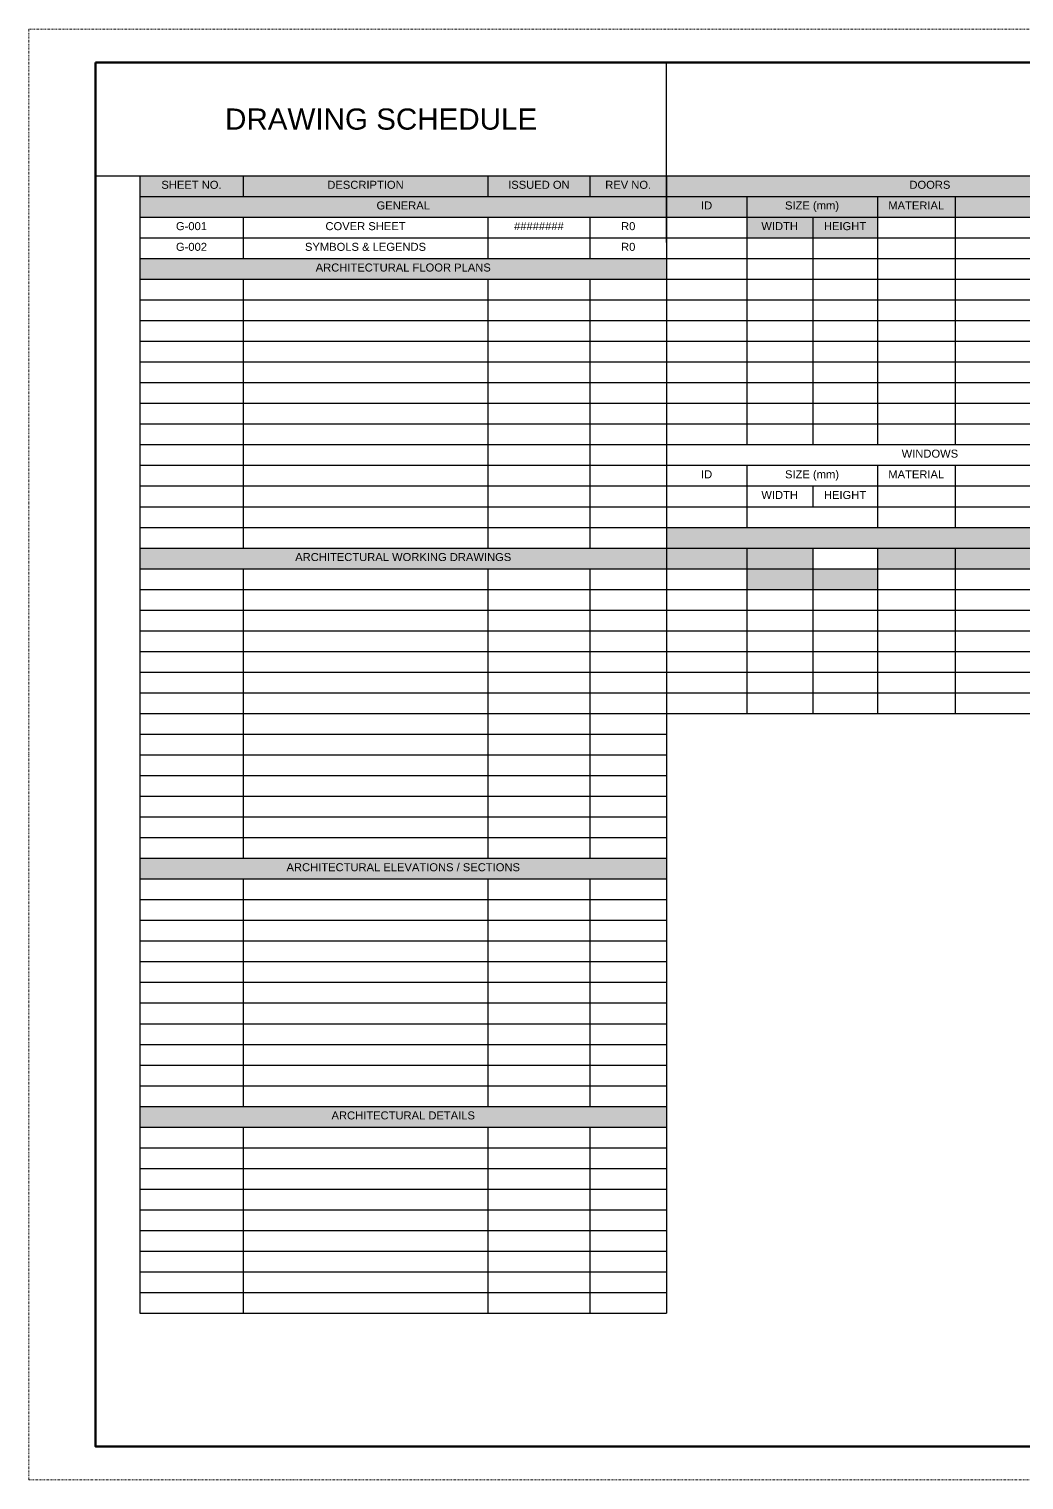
# Paper-space layout 'Symbols A2-3' of a CAD drawing. Header units: millimetres. Extents: x 0 to 597, y -80 to 435.
# Drawn here: x 0 to 298.5, y 0 to 435 of the extents above; entities that cross this region are included whole.
import ezdxf
from ezdxf.enums import TextEntityAlignment as Align

# ---------------------------------------------------------------- set-up
doc = ezdxf.new("R2010")
doc.units = ezdxf.units.MM
doc.linetypes.add('DASHDOT', pattern=[1, 0.5, -0.25, 0, -0.25])
doc.layers.add('G-ANNO-REFR', color=253, linetype='DASHDOT', lineweight=5, plot=False)
for name, color, linetype, lineweight in [('G-ANNO-TEXT', 3, 'Continuous', 15), ('G-ANNO-TEXT-BOLD', 1, 'Continuous', 15), ('G-ANNO-TTLB', 7, 'Continuous', 50), ('G-PAPR-GRAY', 251, 'Continuous', 15), ('G-PAPR-MEDM', 6, 'Continuous', 30), ('G-PAPR-THCK', 4, 'Continuous', 100)]:
    doc.layers.add(name, color=color, linetype=linetype, lineweight=lineweight)
doc.styles.add('LLARGE', font='arial.ttf', dxfattribs={"height": 6.35})
doc.styles.add('NOTES', font='arial.ttf', dxfattribs={"height": 2})
doc.styles.add('SMALL', font='arial.ttf', dxfattribs={"height": 2.4})
doc.styles.get("Standard").update_dxf_attribs({"font": 'swissc.ttf'})
doc.styles.add('SUB-TITLE', font='swisscb.ttf')
doc.styles.add('SUB-TITLE-2', font='swissc.ttf')
doc.styles.add('TITLE', font='swisscb.ttf')

# ---------------------------------------------------------------- blocks, each defined once
blk = doc.blocks.new('*U221')
at = {"layer": 'G-ANNO-REFR'}
blk.add_lwpolyline([(0, 0), (597, 0), (597, 435), (0, 435)], close=True, dxfattribs=at)
at = {"layer": 'G-PAPR-THCK'}
blk.add_lwpolyline([(20, 425), (587, 425), (587, 10), (20, 10)], close=True, dxfattribs=at)
at = {"layer": 'G-ANNO-TEXT'}
for tag, p, height, style in [('GENERAL_NOTES_001', (522.6, 418.95), 1.71, 'NOTES'), ('GENERAL_NOTES_002', (522.86, 416.07), 1.71, 'NOTES'), ('GENERAL_NOTES_003', (522.86, 413.19), 1.71, 'NOTES'), ('GENERAL_NOTES_004', (522.86, 410.31), 1.71, 'NOTES'), ('GENERAL_NOTES_005', (522.86, 407.43), 1.71, 'NOTES'), ('GENERAL_NOTES_006', (522.86, 404.55), 1.71, 'NOTES'), ('GENERAL_NOTES_008', (522.79, 398.82), 1.71, 'NOTES'), ('GENERAL_NOTES_007', (522.86, 401.7), 1.71, 'NOTES'), ('GENERAL_NOTES_009', (522.86, 395.93), 1.71, 'NOTES'), ('GENERAL_NOTES_010', (522.86, 393.05), 1.71, 'NOTES'), ('GENERAL_NOTES_011', (522.86, 390.17), 1.71, 'NOTES'), ('GENERAL_NOTES_012', (522.86, 387.29), 1.71, 'NOTES'), ('GENERAL_NOTES_013', (522.86, 384.41), 1.71, 'NOTES'), ('GENERAL_NOTES_014', (522.86, 381.53), 1.71, 'NOTES'), ('GENERAL_NOTES_015', (522.86, 378.65), 1.71, 'NOTES'), ('GENERAL_NOTES_017', (522.75, 372.89), 1.71, 'NOTES'), ('GENERAL_NOTES_016', (522.86, 375.77), 1.71, 'NOTES'), ('GENERAL_NOTES_018', (522.86, 370), 1.71, 'NOTES'), ('GENERAL_NOTES_019', (522.82, 367.12), 1.71, 'NOTES'), ('GENERAL_NOTES_020', (522.86, 364.24), 1.71, 'NOTES'), ('GENERAL_NOTES_021', (522.76, 361.36), 1.71, 'NOTES'), ('GENERAL_NOTES_023', (522.77, 355.6), 1.71, 'NOTES'), ('GENERAL_NOTES_022', (522.86, 358.48), 1.71, 'NOTES'), ('GENERAL_NOTES_024', (522.86, 352.72), 1.71, 'NOTES'), ('GENERAL_NOTES_025', (522.74, 349.84), 1.71, 'NOTES'), ('GENERAL_NOTES_026', (522.86, 346.96), 1.71, 'NOTES'), ('GENERAL_NOTES_027', (522.86, 344.07), 1.71, 'NOTES'), ('GENERAL_NOTES_028', (522.86, 341.19), 1.71, 'NOTES'), ('GENERAL_NOTES_029', (522.86, 338.31), 1.71, 'NOTES'), ('GENERAL_NOTES_030', (522.76, 335.43), 1.71, 'NOTES'), ('GENERAL_NOTES_031', (522.86, 332.55), 1.71, 'NOTES'), ('GENERAL_NOTES_032', (522.86, 329.67), 1.71, 'NOTES'), ('GENERAL_NOTES_033', (522.86, 326.79), 1.71, 'NOTES'), ('GENERAL_NOTES_034', (522.76, 323.91), 1.71, 'NOTES'), ('GENERAL_NOTES_035', (522.86, 321.02), 1.71, 'NOTES'), ('SHEET_NOTES_001', (522.6, 299.97), 1.71, 'NOTES'), ('SHEET_NOTES_003', (522.75, 294.21), 1.71, 'NOTES'), ('SHEET_NOTES_002', (522.79, 297.09), 1.71, 'NOTES'), ('SHEET_NOTES_004', (522.82, 291.33), 1.71, 'NOTES'), ('SHEET_NOTES_005', (522.76, 288.45), 1.71, 'NOTES'), ('SHEET_NOTES_006', (522.77, 285.57), 1.71, 'NOTES'), ('SHEET_NOTES_007', (522.74, 282.68), 1.71, 'NOTES'), ('KEY_NOTES_001', (522.6, 227.5), 1.71, 'NOTES'), ('KEY_NOTES_002', (522.79, 224.62), 1.71, 'NOTES'), ('CLIENTNAME', (522.76, 103.62), 2.57, 'SUB-TITLE-2'), ('CLIENTADDRESS1', (522.76, 100.14), 1.71, 'SUB-TITLE-2'), ('CLIENTADDRESS2', (522.76, 97.24), 1.71, 'SUB-TITLE-2'), ('CLIENTPHONE', (522.76, 94.39), 1.71, 'SUB-TITLE-2'), ('DRAWING_NO', (538.25, 58.25), 3.42, 'SUB-TITLE-2')]:
    blk.add_attdef(tag, p, '', height=height, dxfattribs=dict(at, style=style))
at = {"layer": 'G-ANNO-TEXT', "style": 'SUB-TITLE-2'}
for tag, p in [('REV_NO14', (524.7, 172.4)), ('REV_NO13', (524.7, 168.98)), ('REV_DATE14', (532.24, 172.4)), ('REV_DATE13', (532.24, 168.98)), ('DRAWN_BY14', (542.01, 172.4)), ('DRAWN_BY13', (542.01, 168.98)), ('CHECKED_BY14', (552.92, 172.4)), ('CHECKED_BY13', (552.92, 168.98)), ('REV_NO12', (524.7, 165.56)), ('REV_DATE12', (532.24, 165.56)), ('DRAWN_BY12', (542.01, 165.56)), ('CHECKED_BY12', (552.92, 165.56)), ('REV_NO11', (524.7, 162.14)), ('REV_DATE11', (532.24, 162.14)), ('DRAWN_BY11', (542.01, 162.14)), ('CHECKED_BY11', (552.92, 162.14)), ('REV_NO10', (524.7, 158.72)), ('REV_DATE10', (532.24, 158.72)), ('DRAWN_BY10', (542.01, 158.72)), ('CHECKED_BY10', (552.92, 158.72)), ('REV_NO9', (524.7, 155.3)), ('REV_NO8', (524.7, 151.88)), ('REV_DATE9', (532.24, 155.3)), ('REV_DATE8', (532.24, 151.88)), ('DRAWN_BY9', (542.01, 155.3)), ('DRAWN_BY8', (542.01, 151.88)), ('CHECKED_BY9', (552.92, 155.3)), ('CHECKED_BY8', (552.92, 151.88)), ('REV_NO7', (524.7, 148.46)), ('REV_DATE7', (532.24, 148.46)), ('DRAWN_BY7', (542.01, 148.46)), ('CHECKED_BY7', (552.92, 148.46)), ('REV_NO6', (524.7, 145.03)), ('REV_DATE6', (532.24, 145.03)), ('DRAWN_BY6', (542.01, 145.03)), ('CHECKED_BY6', (552.92, 145.03)), ('REV_NO5', (524.7, 141.61)), ('REV_DATE5', (532.24, 141.61)), ('DRAWN_BY5', (542.01, 141.61)), ('CHECKED_BY5', (552.92, 141.61)), ('REV_NO4', (524.7, 138.19)), ('REV_NO3', (524.7, 134.77)), ('REV_DATE4', (532.24, 138.19)), ('REV_DATE3', (532.24, 134.77)), ('DRAWN_BY4', (542.01, 138.19)), ('DRAWN_BY3', (542.01, 134.77)), ('CHECKED_BY4', (552.92, 138.19)), ('CHECKED_BY3', (552.92, 134.77)), ('REV_NO2', (524.7, 131.35)), ('REV_DATE2', (532.24, 131.35)), ('DRAWN_BY2', (542.01, 131.35)), ('CHECKED_BY2', (552.92, 131.35)), ('REV_NO1', (524.7, 127.93)), ('REV_DATE1', (532.24, 127.93)), ('DRAWN_BY1', (542.01, 127.93)), ('CHECKED_BY1', (552.92, 127.93)), ('REV_NO0', (524.7, 124.51)), ('REV_DATE0', (532.24, 124.51)), ('DRAWN_BY0', (542.01, 124.51)), ('CHECKED_BY0', (552.92, 124.51))]:
    blk.add_attdef(tag, text='', height=1.37, dxfattribs=at).set_placement(p, align=Align.MIDDLE)
for tag, p in [('REV_DESCRIPTION14', (559.75, 172.4)), ('REV_DESCRIPTION13', (559.75, 168.98)), ('REV_DESCRIPTION12', (559.75, 165.56)), ('REV_DESCRIPTION11', (559.75, 162.14)), ('REV_DESCRIPTION10', (559.75, 158.72)), ('REV_DESCRIPTION9', (559.75, 155.3)), ('REV_DESCRIPTION8', (559.75, 151.88)), ('REV_DESCRIPTION7', (559.75, 148.46)), ('REV_DESCRIPTION6', (559.75, 145.03)), ('REV_DESCRIPTION5', (559.75, 141.61)), ('REV_DESCRIPTION4', (559.75, 138.19)), ('REV_DESCRIPTION3', (559.75, 134.77)), ('REV_DESCRIPTION2', (559.75, 131.35)), ('REV_DESCRIPTION1', (559.75, 127.93)), ('REV_DESCRIPTION0', (559.75, 124.51))]:
    blk.add_attdef(tag, text='', height=1.37, dxfattribs=at).set_placement(p, align=Align.MIDDLE_LEFT)
for tag, p in [('PROJECT_NAME1', (538.25, 91.88)), ('PROJECT_NAME2', (538.25, 88.46)), ('PROJECT_CODE', (538.25, 84.41)), ('RELEASE', (538.25, 80.62)), ('STAGE', (538.25, 76.76)), ('DRAWING_TITLE', (538.25, 72.91))]:
    blk.add_attdef(tag, text='', height=2.05, dxfattribs=at).set_placement(p, align=Align.TOP_LEFT)
at = {"layer": 'G-ANNO-TEXT'}
for tag, height, style, p in [('CURRENT_REV', 3.42, 'TITLE', (579.3, 58.25)), ('DRAWN_BY', 2.05, 'SUB-TITLE-2', (529.7, 50.63)), ('CHECKED_BY', 2.05, 'SUB-TITLE-2', (545.95, 50.63)), ('SCALE', 2.05, 'SUB-TITLE-2', (563.05, 50.63)), ('ISSUE_DATE', 2.05, 'SUB-TITLE-2', (579.3, 50.63))]:
    blk.add_attdef(tag, text='', height=height, dxfattribs=dict(at, style=style)).set_placement(p, align=Align.CENTER)
at = {"layer": 'G-ANNO-TEXT', "style": 'SUB-TITLE'}
blk.add_attdef('FILE_NAME', text='', height=1.37, rotation=90, dxfattribs=at).set_placement((587.85, 19.35), align=Align.TOP_LEFT)
blk = doc.blocks.new('*T139')
at = {"layer": 'G-PAPR-GRAY', "color": 7, "linetype": 'ByBlock', "lineweight": -2, "transparency": 16777216}
for p, q in [((0, 0), (158, 0)), ((0, 0), (0, -12.4)), ((30.94, 0), (30.94, -6.2)), ((104.42, 0), (104.42, -6.2)), ((134.98, 0), (134.98, -6.2)), ((158, 0), (158, -6.2)), ((0, -6.2), (158, -6.2)), ((0, -24.8), (158, -24.8)), ((0, -24.8), (0, -31)), ((0, -111.6), (158, -111.6)), ((0, -111.6), (0, -117.8)), ((0, -204.6), (158, -204.6)), ((0, -204.6), (0, -210.8)), ((0, -279), (158, -279)), ((0, -279), (0, -285.2))]:
    blk.add_line(p, q, dxfattribs=at)
at = {"layer": 'G-PAPR-GRAY', "color": 0, "linetype": 'ByBlock', "lineweight": -2, "transparency": 16777216}
for p, q in [((158, -6.2), (158, -341)), ((0, -12.4), (158, -12.4)), ((0, -12.4), (0, -24.8)), ((30.94, -12.4), (30.94, -24.8)), ((104.42, -12.4), (104.42, -24.8)), ((134.98, -12.4), (134.98, -24.8)), ((0, -18.6), (158, -18.6)), ((0, -31), (158, -31)), ((0, -31), (0, -111.6)), ((30.94, -31), (30.94, -111.6)), ((104.42, -31), (104.42, -111.6)), ((134.98, -31), (134.98, -111.6)), ((0, -37.2), (158, -37.2)), ((0, -43.4), (158, -43.4)), ((0, -49.6), (158, -49.6)), ((0, -55.8), (158, -55.8)), ((0, -62), (158, -62)), ((0, -68.2), (158, -68.2)), ((0, -74.4), (158, -74.4)), ((0, -80.6), (158, -80.6)), ((0, -86.8), (158, -86.8)), ((0, -93), (158, -93)), ((0, -99.2), (158, -99.2)), ((0, -105.4), (158, -105.4)), ((0, -117.8), (158, -117.8)), ((0, -117.8), (0, -204.6)), ((30.94, -117.8), (30.94, -204.6)), ((104.42, -117.8), (104.42, -204.6)), ((134.98, -117.8), (134.98, -204.6)), ((0, -124), (158, -124)), ((0, -130.2), (158, -130.2)), ((0, -136.4), (158, -136.4)), ((0, -142.6), (158, -142.6)), ((0, -148.8), (158, -148.8)), ((0, -155), (158, -155)), ((0, -161.2), (158, -161.2)), ((0, -167.4), (158, -167.4)), ((0, -173.6), (158, -173.6)), ((0, -179.8), (158, -179.8)), ((0, -186), (158, -186)), ((0, -192.2), (158, -192.2)), ((0, -198.4), (158, -198.4)), ((0, -210.8), (158, -210.8)), ((0, -210.8), (0, -279)), ((30.94, -210.8), (30.94, -279)), ((104.42, -210.8), (104.42, -279)), ((134.98, -210.8), (134.98, -279)), ((0, -217), (158, -217)), ((0, -223.2), (158, -223.2)), ((0, -229.4), (158, -229.4)), ((0, -235.6), (158, -235.6)), ((0, -241.8), (158, -241.8)), ((0, -248), (158, -248)), ((0, -254.2), (158, -254.2)), ((0, -260.4), (158, -260.4)), ((0, -266.6), (158, -266.6)), ((0, -272.8), (158, -272.8)), ((0, -285.2), (158, -285.2)), ((0, -285.2), (0, -341)), ((30.94, -285.2), (30.94, -341)), ((104.42, -285.2), (104.42, -341)), ((134.98, -285.2), (134.98, -341)), ((0, -291.4), (158, -291.4)), ((0, -297.6), (158, -297.6)), ((0, -303.8), (158, -303.8)), ((0, -310), (158, -310)), ((0, -316.2), (158, -316.2)), ((0, -322.4), (158, -322.4)), ((0, -328.6), (158, -328.6)), ((0, -334.8), (158, -334.8)), ((0, -341), (158, -341))]:
    blk.add_line(p, q, dxfattribs=at)
at = {"layer": 'G-PAPR-GRAY', "color": 9, "transparency": 16777216}
for points in [[(0, 0), (0, -6.2), (30.94, 0), (30.94, -6.2)], [(30.94, 0), (30.94, -6.2), (104.42, 0), (104.42, -6.2)], [(104.42, 0), (104.42, -6.2), (134.98, 0), (134.98, -6.2)], [(134.98, 0), (134.98, -6.2), (158, 0), (158, -6.2)], [(0, -6.2), (0, -12.4), (158, -6.2), (158, -12.4)], [(0, -24.8), (0, -31), (158, -24.8), (158, -31)], [(0, -111.6), (0, -117.8), (158, -111.6), (158, -117.8)], [(0, -204.6), (0, -210.8), (158, -204.6), (158, -210.8)], [(0, -279), (0, -285.2), (158, -279), (158, -285.2)]]:
    blk.add_solid(points, dxfattribs=at)
at = {"layer": 'G-PAPR-GRAY', "color": 7, "transparency": 16777216, "char_height": 2.4, "attachment_point": 2, "style": 'SMALL'}
for s, insert, width in [('{\\fArial|b0|i0|c0;SHEET NO.', (15.47, -1.5), 27.9357), ('{\\fArial|b0|i0|c0;DESCRIPTION', (67.68, -1.5), 70.4821), ('{\\fArial|b0|i0|c0;ISSUED ON', (119.7, -1.5), 27.5594), ('{\\fArial|b0|i0|c0;REV NO.', (146.49, -1.5), 20.0228), ('{\\fArial|b0|i0|c0;GENERAL', (79, -7.7), 155), ('{\\fArial|b0|i0|c0;G-001', (15.47, -13.9), 27.9357), ('{\\fArial|b0|i0|c0;COVER SHEET', (67.68, -13.9), 70.4821), ('{\\fArial|b0|i0|c0;########', (119.7, -13.9), 27.5594), ('{\\fArial|b0|i0|c0;R0', (146.49, -13.9), 20.0228), ('{\\fArial|b0|i0|c0;G-002', (15.47, -20.1), 27.9357), ('{\\fArial|b0|i0|c0;SYMBOLS & LEGENDS', (67.68, -20.1), 70.4821), ('{\\fArial|b0|i0|c0;', (119.7, -20.1), 27.5594), ('{\\fArial|b0|i0|c0;R0', (146.49, -20.1), 20.0228), ('{\\fArial|b0|i0|c0;ARCHITECTURAL FLOOR PLANS', (79, -26.3), 155), ('{\\fArial|b0|i0|c0;', (15.47, -32.5), 27.9357), ('{\\fArial|b0|i0|c0;', (67.68, -32.5), 70.4821), ('{\\fArial|b0|i0|c0;', (119.7, -32.5), 27.5594), ('{\\fArial|b0|i0|c0;', (146.49, -32.5), 20.0228), ('{\\fArial|b0|i0|c0;', (15.47, -38.7), 27.9357), ('{\\fArial|b0|i0|c0;', (67.68, -38.7), 70.4821), ('{\\fArial|b0|i0|c0;', (119.7, -38.7), 27.5594), ('{\\fArial|b0|i0|c0;', (146.49, -38.7), 20.0228), ('{\\fArial|b0|i0|c0;', (15.47, -44.9), 27.9357), ('{\\fArial|b0|i0|c0;', (67.68, -44.9), 70.4821), ('{\\fArial|b0|i0|c0;', (119.7, -44.9), 27.5594), ('{\\fArial|b0|i0|c0;', (146.49, -44.9), 20.0228), ('{\\fArial|b0|i0|c0;', (15.47, -51.1), 27.9357), ('{\\fArial|b0|i0|c0;', (67.68, -51.1), 70.4821), ('{\\fArial|b0|i0|c0;', (119.7, -51.1), 27.5594), ('{\\fArial|b0|i0|c0;', (146.49, -51.1), 20.0228), ('{\\fArial|b0|i0|c0;', (15.47, -57.3), 27.9357), ('{\\fArial|b0|i0|c0;', (67.68, -57.3), 70.4821), ('{\\fArial|b0|i0|c0;', (119.7, -57.3), 27.5594), ('{\\fArial|b0|i0|c0;', (146.49, -57.3), 20.0228), ('{\\fArial|b0|i0|c0;', (15.47, -63.5), 27.9357), ('{\\fArial|b0|i0|c0;', (67.68, -63.5), 70.4821), ('{\\fArial|b0|i0|c0;', (119.7, -63.5), 27.5594), ('{\\fArial|b0|i0|c0;', (146.49, -63.5), 20.0228), ('{\\fArial|b0|i0|c0;', (15.47, -69.7), 27.9357), ('{\\fArial|b0|i0|c0;', (67.68, -69.7), 70.4821), ('{\\fArial|b0|i0|c0;', (119.7, -69.7), 27.5594), ('{\\fArial|b0|i0|c0;', (146.49, -69.7), 20.0228), ('{\\fArial|b0|i0|c0;', (15.47, -75.9), 27.9357), ('{\\fArial|b0|i0|c0;', (67.68, -75.9), 70.4821), ('{\\fArial|b0|i0|c0;', (119.7, -75.9), 27.5594), ('{\\fArial|b0|i0|c0;', (146.49, -75.9), 20.0228), ('{\\fArial|b0|i0|c0;', (15.47, -82.1), 27.9357), ('{\\fArial|b0|i0|c0;', (67.68, -82.1), 70.4821), ('{\\fArial|b0|i0|c0;', (119.7, -82.1), 27.5594), ('{\\fArial|b0|i0|c0;', (146.49, -82.1), 20.0228), ('{\\fArial|b0|i0|c0;', (15.47, -88.3), 27.9357), ('{\\fArial|b0|i0|c0;', (67.68, -88.3), 70.4821), ('{\\fArial|b0|i0|c0;', (119.7, -88.3), 27.5594), ('{\\fArial|b0|i0|c0;', (146.49, -88.3), 20.0228), ('{\\fArial|b0|i0|c0;', (15.47, -94.5), 27.9357), ('{\\fArial|b0|i0|c0;', (67.68, -94.5), 70.4821), ('{\\fArial|b0|i0|c0;', (119.7, -94.5), 27.5594), ('{\\fArial|b0|i0|c0;', (146.49, -94.5), 20.0228), ('{\\fArial|b0|i0|c0;', (15.47, -100.7), 27.9357), ('{\\fArial|b0|i0|c0;', (67.68, -100.7), 70.4821), ('{\\fArial|b0|i0|c0;', (119.7, -100.7), 27.5594), ('{\\fArial|b0|i0|c0;', (146.49, -100.7), 20.0228), ('{\\fArial|b0|i0|c0;', (15.47, -106.9), 27.9357), ('{\\fArial|b0|i0|c0;', (67.68, -106.9), 70.4821), ('{\\fArial|b0|i0|c0;', (119.7, -106.9), 27.5594), ('{\\fArial|b0|i0|c0;', (146.49, -106.9), 20.0228), ('{\\fArial|b0|i0|c0;ARCHITECTURAL WORKING DRAWINGS', (79, -113.1), 155), ('{\\fArial|b0|i0|c0;', (15.47, -119.3), 27.9357), ('{\\fArial|b0|i0|c0;', (67.68, -119.3), 70.4821), ('{\\fArial|b0|i0|c0;', (119.7, -119.3), 27.5594), ('{\\fArial|b0|i0|c0;', (146.49, -119.3), 20.0228), ('{\\fArial|b0|i0|c0;', (15.47, -125.5), 27.9357), ('{\\fArial|b0|i0|c0;', (67.68, -125.5), 70.4821), ('{\\fArial|b0|i0|c0;', (119.7, -125.5), 27.5594), ('{\\fArial|b0|i0|c0;', (146.49, -125.5), 20.0228), ('{\\fArial|b0|i0|c0;', (15.47, -131.7), 27.9357), ('{\\fArial|b0|i0|c0;', (67.68, -131.7), 70.4821), ('{\\fArial|b0|i0|c0;', (119.7, -131.7), 27.5594), ('{\\fArial|b0|i0|c0;', (146.49, -131.7), 20.0228), ('{\\fArial|b0|i0|c0;', (15.47, -137.9), 27.9357), ('{\\fArial|b0|i0|c0;', (67.68, -137.9), 70.4821), ('{\\fArial|b0|i0|c0;', (119.7, -137.9), 27.5594), ('{\\fArial|b0|i0|c0;', (146.49, -137.9), 20.0228), ('{\\fArial|b0|i0|c0;', (15.47, -144.1), 27.9357), ('{\\fArial|b0|i0|c0;', (67.68, -144.1), 70.4821), ('{\\fArial|b0|i0|c0;', (119.7, -144.1), 27.5594), ('{\\fArial|b0|i0|c0;', (146.49, -144.1), 20.0228), ('{\\fArial|b0|i0|c0;', (15.47, -150.3), 27.9357), ('{\\fArial|b0|i0|c0;', (67.68, -150.3), 70.4821), ('{\\fArial|b0|i0|c0;', (119.7, -150.3), 27.5594), ('{\\fArial|b0|i0|c0;', (146.49, -150.3), 20.0228), ('{\\fArial|b0|i0|c0;', (15.47, -156.5), 27.9357), ('{\\fArial|b0|i0|c0;', (67.68, -156.5), 70.4821), ('{\\fArial|b0|i0|c0;', (119.7, -156.5), 27.5594), ('{\\fArial|b0|i0|c0;', (146.49, -156.5), 20.0228), ('{\\fArial|b0|i0|c0;', (15.47, -162.7), 27.9357), ('{\\fArial|b0|i0|c0;', (67.68, -162.7), 70.4821), ('{\\fArial|b0|i0|c0;', (119.7, -162.7), 27.5594), ('{\\fArial|b0|i0|c0;', (146.49, -162.7), 20.0228), ('{\\fArial|b0|i0|c0;', (15.47, -168.9), 27.9357), ('{\\fArial|b0|i0|c0;', (67.68, -168.9), 70.4821), ('{\\fArial|b0|i0|c0;', (119.7, -168.9), 27.5594), ('{\\fArial|b0|i0|c0;', (146.49, -168.9), 20.0228), ('{\\fArial|b0|i0|c0;', (15.47, -175.1), 27.9357), ('{\\fArial|b0|i0|c0;', (67.68, -175.1), 70.4821), ('{\\fArial|b0|i0|c0;', (119.7, -175.1), 27.5594), ('{\\fArial|b0|i0|c0;', (146.49, -175.1), 20.0228), ('{\\fArial|b0|i0|c0;', (15.47, -181.3), 27.9357), ('{\\fArial|b0|i0|c0;', (67.68, -181.3), 70.4821), ('{\\fArial|b0|i0|c0;', (119.7, -181.3), 27.5594), ('{\\fArial|b0|i0|c0;', (146.49, -181.3), 20.0228), ('{\\fArial|b0|i0|c0;', (15.47, -187.5), 27.9357), ('{\\fArial|b0|i0|c0;', (67.68, -187.5), 70.4821), ('{\\fArial|b0|i0|c0;', (119.7, -187.5), 27.5594), ('{\\fArial|b0|i0|c0;', (146.49, -187.5), 20.0228), ('{\\fArial|b0|i0|c0;', (15.47, -193.7), 27.9357), ('{\\fArial|b0|i0|c0;', (67.68, -193.7), 70.4821), ('{\\fArial|b0|i0|c0;', (119.7, -193.7), 27.5594), ('{\\fArial|b0|i0|c0;', (146.49, -193.7), 20.0228), ('{\\fArial|b0|i0|c0;', (15.47, -199.9), 27.9357), ('{\\fArial|b0|i0|c0;', (67.68, -199.9), 70.4821), ('{\\fArial|b0|i0|c0;', (119.7, -199.9), 27.5594), ('{\\fArial|b0|i0|c0;', (146.49, -199.9), 20.0228), ('{\\fArial|b0|i0|c0;ARCHITECTURAL ELEVATIONS / SECTIONS', (79, -206.1), 155), ('{\\fArial|b0|i0|c0;', (15.47, -212.3), 27.9357), ('{\\fArial|b0|i0|c0;', (67.68, -212.3), 70.4821), ('{\\fArial|b0|i0|c0;', (119.7, -212.3), 27.5594), ('{\\fArial|b0|i0|c0;', (146.49, -212.3), 20.0228), ('{\\fArial|b0|i0|c0;', (15.47, -218.5), 27.9357), ('{\\fArial|b0|i0|c0;', (67.68, -218.5), 70.4821), ('{\\fArial|b0|i0|c0;', (119.7, -218.5), 27.5594), ('{\\fArial|b0|i0|c0;', (146.49, -218.5), 20.0228), ('{\\fArial|b0|i0|c0;', (15.47, -224.7), 27.9357), ('{\\fArial|b0|i0|c0;', (67.68, -224.7), 70.4821), ('{\\fArial|b0|i0|c0;', (119.7, -224.7), 27.5594), ('{\\fArial|b0|i0|c0;', (146.49, -224.7), 20.0228), ('{\\fArial|b0|i0|c0;', (15.47, -230.9), 27.9357), ('{\\fArial|b0|i0|c0;', (67.68, -230.9), 70.4821), ('{\\fArial|b0|i0|c0;', (119.7, -230.9), 27.5594), ('{\\fArial|b0|i0|c0;', (146.49, -230.9), 20.0228), ('{\\fArial|b0|i0|c0;', (15.47, -237.1), 27.9357), ('{\\fArial|b0|i0|c0;', (67.68, -237.1), 70.4821), ('{\\fArial|b0|i0|c0;', (119.7, -237.1), 27.5594), ('{\\fArial|b0|i0|c0;', (146.49, -237.1), 20.0228), ('{\\fArial|b0|i0|c0;', (15.47, -243.3), 27.9357), ('{\\fArial|b0|i0|c0;', (67.68, -243.3), 70.4821), ('{\\fArial|b0|i0|c0;', (119.7, -243.3), 27.5594), ('{\\fArial|b0|i0|c0;', (146.49, -243.3), 20.0228), ('{\\fArial|b0|i0|c0;', (15.47, -249.5), 27.9357), ('{\\fArial|b0|i0|c0;', (67.68, -249.5), 70.4821), ('{\\fArial|b0|i0|c0;', (119.7, -249.5), 27.5594), ('{\\fArial|b0|i0|c0;', (146.49, -249.5), 20.0228), ('{\\fArial|b0|i0|c0;', (15.47, -255.7), 27.9357), ('{\\fArial|b0|i0|c0;', (67.68, -255.7), 70.4821), ('{\\fArial|b0|i0|c0;', (119.7, -255.7), 27.5594), ('{\\fArial|b0|i0|c0;', (146.49, -255.7), 20.0228), ('{\\fArial|b0|i0|c0;', (15.47, -261.9), 27.9357), ('{\\fArial|b0|i0|c0;', (67.68, -261.9), 70.4821), ('{\\fArial|b0|i0|c0;', (119.7, -261.9), 27.5594), ('{\\fArial|b0|i0|c0;', (146.49, -261.9), 20.0228), ('{\\fArial|b0|i0|c0;', (15.47, -268.1), 27.9357), ('{\\fArial|b0|i0|c0;', (67.68, -268.1), 70.4821), ('{\\fArial|b0|i0|c0;', (119.7, -268.1), 27.5594), ('{\\fArial|b0|i0|c0;', (146.49, -268.1), 20.0228), ('{\\fArial|b0|i0|c0;', (15.47, -274.3), 27.9357), ('{\\fArial|b0|i0|c0;', (67.68, -274.3), 70.4821), ('{\\fArial|b0|i0|c0;', (119.7, -274.3), 27.5594), ('{\\fArial|b0|i0|c0;', (146.49, -274.3), 20.0228), ('{\\fArial|b0|i0|c0;ARCHITECTURAL DETAILS', (79, -280.5), 155), ('{\\fArial|b0|i0|c0;', (15.47, -286.7), 27.9357), ('{\\fArial|b0|i0|c0;', (67.68, -286.7), 70.4821), ('{\\fArial|b0|i0|c0;', (119.7, -286.7), 27.5594), ('{\\fArial|b0|i0|c0;', (146.49, -286.7), 20.0228), ('{\\fArial|b0|i0|c0;', (15.47, -292.9), 27.9357), ('{\\fArial|b0|i0|c0;', (67.68, -292.9), 70.4821), ('{\\fArial|b0|i0|c0;', (119.7, -292.9), 27.5594), ('{\\fArial|b0|i0|c0;', (146.49, -292.9), 20.0228), ('{\\fArial|b0|i0|c0;', (15.47, -299.1), 27.9357), ('{\\fArial|b0|i0|c0;', (67.68, -299.1), 70.4821), ('{\\fArial|b0|i0|c0;', (119.7, -299.1), 27.5594), ('{\\fArial|b0|i0|c0;', (146.49, -299.1), 20.0228), ('{\\fArial|b0|i0|c0;', (15.47, -305.3), 27.9357), ('{\\fArial|b0|i0|c0;', (67.68, -305.3), 70.4821), ('{\\fArial|b0|i0|c0;', (119.7, -305.3), 27.5594), ('{\\fArial|b0|i0|c0;', (146.49, -305.3), 20.0228), ('{\\fArial|b0|i0|c0;', (15.47, -311.5), 27.9357), ('{\\fArial|b0|i0|c0;', (67.68, -311.5), 70.4821), ('{\\fArial|b0|i0|c0;', (119.7, -311.5), 27.5594), ('{\\fArial|b0|i0|c0;', (146.49, -311.5), 20.0228), ('{\\fArial|b0|i0|c0;', (15.47, -317.7), 27.9357), ('{\\fArial|b0|i0|c0;', (67.68, -317.7), 70.4821), ('{\\fArial|b0|i0|c0;', (119.7, -317.7), 27.5594), ('{\\fArial|b0|i0|c0;', (146.49, -317.7), 20.0228), ('{\\fArial|b0|i0|c0;', (15.47, -323.9), 27.9357), ('{\\fArial|b0|i0|c0;', (67.68, -323.9), 70.4821), ('{\\fArial|b0|i0|c0;', (119.7, -323.9), 27.5594), ('{\\fArial|b0|i0|c0;', (146.49, -323.9), 20.0228), ('{\\fArial|b0|i0|c0;', (15.47, -330.1), 27.9357), ('{\\fArial|b0|i0|c0;', (67.68, -330.1), 70.4821), ('{\\fArial|b0|i0|c0;', (119.7, -330.1), 27.5594), ('{\\fArial|b0|i0|c0;', (146.49, -330.1), 20.0228), ('{\\fArial|b0|i0|c0;', (15.47, -336.3), 27.9357), ('{\\fArial|b0|i0|c0;', (67.68, -336.3), 70.4821), ('{\\fArial|b0|i0|c0;', (119.7, -336.3), 27.5594), ('{\\fArial|b0|i0|c0;', (146.49, -336.3), 20.0228)]:
    blk.add_mtext(s, dxfattribs=dict(at, insert=insert, width=width))
blk = doc.blocks.new('*T140')
at = {"layer": 'G-PAPR-GRAY', "color": 7, "linetype": 'ByBlock', "lineweight": -2, "transparency": 16777216}
for p, q in [((0, 0), (158, 0)), ((0, 0), (0, -12.4)), ((0, -6.2), (158, -6.2)), ((24.03, -6.2), (24.03, -18.6)), ((63.25, -6.2), (63.25, -12.4)), ((86.55, -6.2), (86.55, -12.4)), ((158, -6.2), (158, -12.4)), ((24.03, -12.4), (63.25, -12.4)), ((43.84, -12.4), (43.84, -18.6)), ((0, -105.4), (158, -105.4)), ((0, -105.4), (0, -117.8)), ((0, -111.6), (43.84, -111.6)), ((24.03, -111.6), (24.03, -124)), ((43.84, -111.6), (43.84, -124)), ((63.25, -111.6), (158, -111.6)), ((63.25, -111.6), (63.25, -117.8)), ((86.55, -111.6), (86.55, -117.8)), ((158, -111.6), (158, -117.8)), ((24.03, -117.8), (63.25, -117.8))]:
    blk.add_line(p, q, dxfattribs=at)
at = {"layer": 'G-PAPR-GRAY', "linetype": 'ByBlock', "lineweight": -2, "transparency": 16777216}
for p, q in [((158, 0), (158, -6.2)), ((158, -105.4), (158, -111.6))]:
    blk.add_line(p, q, dxfattribs=at)
at = {"layer": 'G-PAPR-GRAY', "color": 0, "linetype": 'ByBlock', "lineweight": -2, "transparency": 16777216}
for p, q in [((0, -12.4), (24.03, -12.4)), ((0, -12.4), (0, -105.4)), ((63.25, -12.4), (158, -12.4)), ((63.25, -12.4), (63.25, -80.6)), ((86.55, -12.4), (86.55, -80.6)), ((158, -12.4), (158, -105.4)), ((0, -18.6), (158, -18.6)), ((24.03, -18.6), (24.03, -80.6)), ((43.84, -18.6), (43.84, -80.6)), ((0, -24.8), (158, -24.8)), ((0, -31), (158, -31)), ((0, -37.2), (158, -37.2)), ((0, -43.4), (158, -43.4)), ((0, -49.6), (158, -49.6)), ((0, -55.8), (158, -55.8)), ((0, -62), (158, -62)), ((0, -68.2), (158, -68.2)), ((0, -74.4), (158, -74.4)), ((0, -80.6), (158, -80.6)), ((0, -86.8), (158, -86.8)), ((24.03, -86.8), (24.03, -105.4)), ((63.25, -86.8), (63.25, -105.4)), ((86.55, -86.8), (86.55, -105.4)), ((0, -93), (158, -93)), ((43.84, -93), (43.84, -99.2)), ((0, -99.2), (158, -99.2)), ((43.84, -111.6), (63.25, -111.6)), ((0, -117.8), (24.03, -117.8)), ((0, -117.8), (0, -161.2)), ((63.25, -117.8), (158, -117.8)), ((63.25, -117.8), (63.25, -161.2)), ((86.55, -117.8), (86.55, -161.2)), ((158, -117.8), (158, -161.2)), ((0, -124), (158, -124)), ((24.03, -124), (24.03, -161.2)), ((43.84, -124), (43.84, -161.2)), ((0, -130.2), (158, -130.2)), ((0, -136.4), (158, -136.4)), ((0, -142.6), (158, -142.6)), ((0, -148.8), (158, -148.8)), ((0, -155), (158, -155)), ((0, -161.2), (158, -161.2))]:
    blk.add_line(p, q, dxfattribs=at)
at = {"layer": 'G-PAPR-GRAY', "color": 9, "transparency": 16777216}
for points in [[(0, 0), (0, -6.2), (158, 0), (158, -6.2)], [(0, -6.2), (0, -12.4), (24.03, -6.2), (24.03, -12.4)], [(24.03, -6.2), (24.03, -12.4), (63.25, -6.2), (63.25, -12.4)], [(63.25, -6.2), (63.25, -12.4), (86.55, -6.2), (86.55, -12.4)], [(86.55, -6.2), (86.55, -12.4), (158, -6.2), (158, -12.4)], [(24.03, -12.4), (24.03, -18.6), (43.84, -12.4), (43.84, -18.6)], [(43.84, -12.4), (43.84, -18.6), (63.25, -12.4), (63.25, -18.6)], [(0, -105.4), (0, -111.6), (158, -105.4), (158, -111.6)], [(0, -111.6), (0, -117.8), (24.03, -111.6), (24.03, -117.8)], [(24.03, -111.6), (24.03, -117.8), (43.84, -111.6), (43.84, -117.8)], [(63.25, -111.6), (63.25, -117.8), (86.55, -111.6), (86.55, -117.8)], [(86.55, -111.6), (86.55, -117.8), (158, -111.6), (158, -117.8)], [(24.03, -117.8), (24.03, -124), (43.84, -117.8), (43.84, -124)], [(43.84, -117.8), (43.84, -124), (63.25, -117.8), (63.25, -124)]]:
    blk.add_solid(points, dxfattribs=at)
at = {"layer": 'G-PAPR-GRAY', "color": 7, "transparency": 16777216, "char_height": 2.4, "attachment_point": 2, "style": 'SMALL'}
for s, insert, width in [('{\\fArial|b0|i0|c0;DOORS', (79, -1.5), 155), ('{\\fArial|b0|i0|c0;ID', (12.02, -7.7), 21.0301), ('{\\fArial|b0|i0|c0;SIZE (mm)', (43.64, -7.7), 36.2223), ('{\\fArial|b0|i0|c0;MATERIAL', (74.9, -7.7), 20.2999), ('{\\fArial|b0|i0|c0;TYPE', (122.28, -7.7), 68.4477), ('{\\fArial|b0|i0|c0;', (12.02, -13.9), 21.0301), ('{\\fArial|b0|i0|c0;WIDTH', (33.93, -13.9), 16.8053), ('{\\fArial|b0|i0|c0;HEIGHT', (53.54, -13.9), 16.417), ('{\\fArial|b0|i0|c0;', (74.9, -13.9), 20.2999), ('{\\fArial|b0|i0|c0;', (122.28, -13.9), 68.4477), ('{\\fArial|b0|i0|c0;', (12.02, -20.1), 21.0301), ('{\\fArial|b0|i0|c0;', (33.93, -20.1), 16.8053), ('{\\fArial|b0|i0|c0;', (53.54, -20.1), 16.417), ('{\\fArial|b0|i0|c0;', (74.9, -20.1), 20.2999), ('{\\fArial|b0|i0|c0;', (122.28, -20.1), 68.4477), ('{\\fArial|b0|i0|c0;', (12.02, -26.3), 21.0301), ('{\\fArial|b0|i0|c0;', (33.93, -26.3), 16.8053), ('{\\fArial|b0|i0|c0;', (53.54, -26.3), 16.417), ('{\\fArial|b0|i0|c0;', (74.9, -26.3), 20.2999), ('{\\fArial|b0|i0|c0;', (122.28, -26.3), 68.4477), ('{\\fArial|b0|i0|c0;', (12.02, -32.5), 21.0301), ('{\\fArial|b0|i0|c0;', (33.93, -32.5), 16.8053), ('{\\fArial|b0|i0|c0;', (53.54, -32.5), 16.417), ('{\\fArial|b0|i0|c0;', (74.9, -32.5), 20.2999), ('{\\fArial|b0|i0|c0;', (122.28, -32.5), 68.4477), ('{\\fArial|b0|i0|c0;', (12.02, -38.7), 21.0301), ('{\\fArial|b0|i0|c0;', (33.93, -38.7), 16.8053), ('{\\fArial|b0|i0|c0;', (53.54, -38.7), 16.417), ('{\\fArial|b0|i0|c0;', (74.9, -38.7), 20.2999), ('{\\fArial|b0|i0|c0;', (122.28, -38.7), 68.4477), ('{\\fArial|b0|i0|c0;', (12.02, -44.9), 21.0301), ('{\\fArial|b0|i0|c0;', (33.93, -44.9), 16.8053), ('{\\fArial|b0|i0|c0;', (53.54, -44.9), 16.417), ('{\\fArial|b0|i0|c0;', (74.9, -44.9), 20.2999), ('{\\fArial|b0|i0|c0;', (122.28, -44.9), 68.4477), ('{\\fArial|b0|i0|c0;', (12.02, -51.1), 21.0301), ('{\\fArial|b0|i0|c0;', (33.93, -51.1), 16.8053), ('{\\fArial|b0|i0|c0;', (53.54, -51.1), 16.417), ('{\\fArial|b0|i0|c0;', (74.9, -51.1), 20.2999), ('{\\fArial|b0|i0|c0;', (122.28, -51.1), 68.4477), ('{\\fArial|b0|i0|c0;', (12.02, -57.3), 21.0301), ('{\\fArial|b0|i0|c0;', (33.93, -57.3), 16.8053), ('{\\fArial|b0|i0|c0;', (53.54, -57.3), 16.417), ('{\\fArial|b0|i0|c0;', (74.9, -57.3), 20.2999), ('{\\fArial|b0|i0|c0;', (122.28, -57.3), 68.4477), ('{\\fArial|b0|i0|c0;', (12.02, -63.5), 21.0301), ('{\\fArial|b0|i0|c0;', (33.93, -63.5), 16.8053), ('{\\fArial|b0|i0|c0;', (53.54, -63.5), 16.417), ('{\\fArial|b0|i0|c0;', (74.9, -63.5), 20.2999), ('{\\fArial|b0|i0|c0;', (122.28, -63.5), 68.4477), ('{\\fArial|b0|i0|c0;', (12.02, -69.7), 21.0301), ('{\\fArial|b0|i0|c0;', (33.93, -69.7), 16.8053), ('{\\fArial|b0|i0|c0;', (53.54, -69.7), 16.417), ('{\\fArial|b0|i0|c0;', (74.9, -69.7), 20.2999), ('{\\fArial|b0|i0|c0;', (122.28, -69.7), 68.4477), ('{\\fArial|b0|i0|c0;', (12.02, -75.9), 21.0301), ('{\\fArial|b0|i0|c0;', (33.93, -75.9), 16.8053), ('{\\fArial|b0|i0|c0;', (53.54, -75.9), 16.417), ('{\\fArial|b0|i0|c0;', (74.9, -75.9), 20.2999), ('{\\fArial|b0|i0|c0;', (122.28, -75.9), 68.4477), ('{\\fArial|b0|i0|c0;WINDOWS', (79, -82.1), 155), ('{\\fArial|b0|i0|c0;ID', (12.02, -88.3), 21.0301), ('{\\fArial|b0|i0|c0;SIZE (mm)', (43.64, -88.3), 36.2223), ('{\\fArial|b0|i0|c0;MATERIAL', (74.9, -88.3), 20.2999), ('{\\fArial|b0|i0|c0;TYPE', (122.28, -88.3), 68.4477), ('{\\fArial|b0|i0|c0;', (12.02, -94.5), 21.0301), ('{\\fArial|b0|i0|c0;WIDTH', (33.93, -94.5), 16.8053), ('{\\fArial|b0|i0|c0;HEIGHT', (53.54, -94.5), 16.417), ('{\\fArial|b0|i0|c0;', (74.9, -94.5), 20.2999), ('{\\fArial|b0|i0|c0;', (122.28, -94.5), 68.4477), ('{\\fArial|b0|i0|c0;', (12.02, -100.7), 21.0301), ('{\\fArial|b0|i0|c0;', (43.64, -100.7), 36.2223), ('{\\fArial|b0|i0|c0;', (74.9, -100.7), 20.2999), ('{\\fArial|b0|i0|c0;', (122.28, -100.7), 68.4477), ('{\\fArial|b0|i0|c0;', (79, -106.9), 155), ('{\\fArial|b0|i0|c0;', (12.02, -113.1), 21.0301), ('{\\fArial|b0|i0|c0;', (33.93, -113.1), 16.8053), ('{\\fArial|b0|i0|c0;', (74.9, -113.1), 20.2999), ('{\\fArial|b0|i0|c0;', (122.28, -113.1), 68.4477), ('{\\fArial|b0|i0|c0;', (12.02, -119.3), 21.0301), ('{\\fArial|b0|i0|c0;', (33.93, -119.3), 16.8053), ('{\\fArial|b0|i0|c0;', (53.54, -119.3), 16.417), ('{\\fArial|b0|i0|c0;', (74.9, -119.3), 20.2999), ('{\\fArial|b0|i0|c0;', (122.28, -119.3), 68.4477), ('{\\fArial|b0|i0|c0;', (12.02, -125.5), 21.0301), ('{\\fArial|b0|i0|c0;', (33.93, -125.5), 16.8053), ('{\\fArial|b0|i0|c0;', (53.54, -125.5), 16.417), ('{\\fArial|b0|i0|c0;', (74.9, -125.5), 20.2999), ('{\\fArial|b0|i0|c0;', (122.28, -125.5), 68.4477), ('{\\fArial|b0|i0|c0;', (12.02, -131.7), 21.0301), ('{\\fArial|b0|i0|c0;', (33.93, -131.7), 16.8053), ('{\\fArial|b0|i0|c0;', (53.54, -131.7), 16.417), ('{\\fArial|b0|i0|c0;', (74.9, -131.7), 20.2999), ('{\\fArial|b0|i0|c0;', (122.28, -131.7), 68.4477), ('{\\fArial|b0|i0|c0;', (12.02, -137.9), 21.0301), ('{\\fArial|b0|i0|c0;', (33.93, -137.9), 16.8053), ('{\\fArial|b0|i0|c0;', (53.54, -137.9), 16.417), ('{\\fArial|b0|i0|c0;', (74.9, -137.9), 20.2999), ('{\\fArial|b0|i0|c0;', (122.28, -137.9), 68.4477), ('{\\fArial|b0|i0|c0;', (12.02, -144.1), 21.0301), ('{\\fArial|b0|i0|c0;', (33.93, -144.1), 16.8053), ('{\\fArial|b0|i0|c0;', (53.54, -144.1), 16.417), ('{\\fArial|b0|i0|c0;', (74.9, -144.1), 20.2999), ('{\\fArial|b0|i0|c0;', (122.28, -144.1), 68.4477), ('{\\fArial|b0|i0|c0;', (12.02, -150.3), 21.0301), ('{\\fArial|b0|i0|c0;', (33.93, -150.3), 16.8053), ('{\\fArial|b0|i0|c0;', (53.54, -150.3), 16.417), ('{\\fArial|b0|i0|c0;', (74.9, -150.3), 20.2999), ('{\\fArial|b0|i0|c0;', (122.28, -150.3), 68.4477), ('{\\fArial|b0|i0|c0;', (12.02, -156.5), 21.0301), ('{\\fArial|b0|i0|c0;', (33.93, -156.5), 16.8053), ('{\\fArial|b0|i0|c0;', (53.54, -156.5), 16.417), ('{\\fArial|b0|i0|c0;', (74.9, -156.5), 20.2999), ('{\\fArial|b0|i0|c0;', (122.28, -156.5), 68.4477)]:
    blk.add_mtext(s, dxfattribs=dict(at, insert=insert, width=width))
at = {"layer": 'G-PAPR-GRAY', "color": 0, "transparency": 16777216, "insert": (45.34, -116.3), "char_height": 2.8222, "width": 16.417, "attachment_point": 7}
blk.add_mtext('{\\fArial|b0|i0|c0;', dxfattribs=at)

psp = doc.layouts.new('Symbols A2-3')

# ---------------------------------------------------------------- linework, layer by layer
at = {"layer": 'G-PAPR-MEDM'}
for p, q in [((191.27, 371), (191.27, 425)), ((20, 391), (522, 391))]:
    psp.add_line(p, q, dxfattribs=at)

# ---------------------------------------------------------------- block references
for name, p in [('*T139', (33.27, 391)), ('*T140', (191.27, 391))]:
    psp.add_blockref(name, p)
at = {"layer": 'G-ANNO-TTLB'}
psp.add_blockref('*U221', (0, 0), dxfattribs=at)

# ---------------------------------------------------------------- texts
at = {"layer": 'G-ANNO-TEXT-BOLD', "style": 'LLARGE'}
psp.add_text('DRAWING SCHEDULE', height=6.35, dxfattribs=at).set_placement((105.64, 408), align=Align.MIDDLE_CENTER)

doc.saveas('drawing.dxf')
